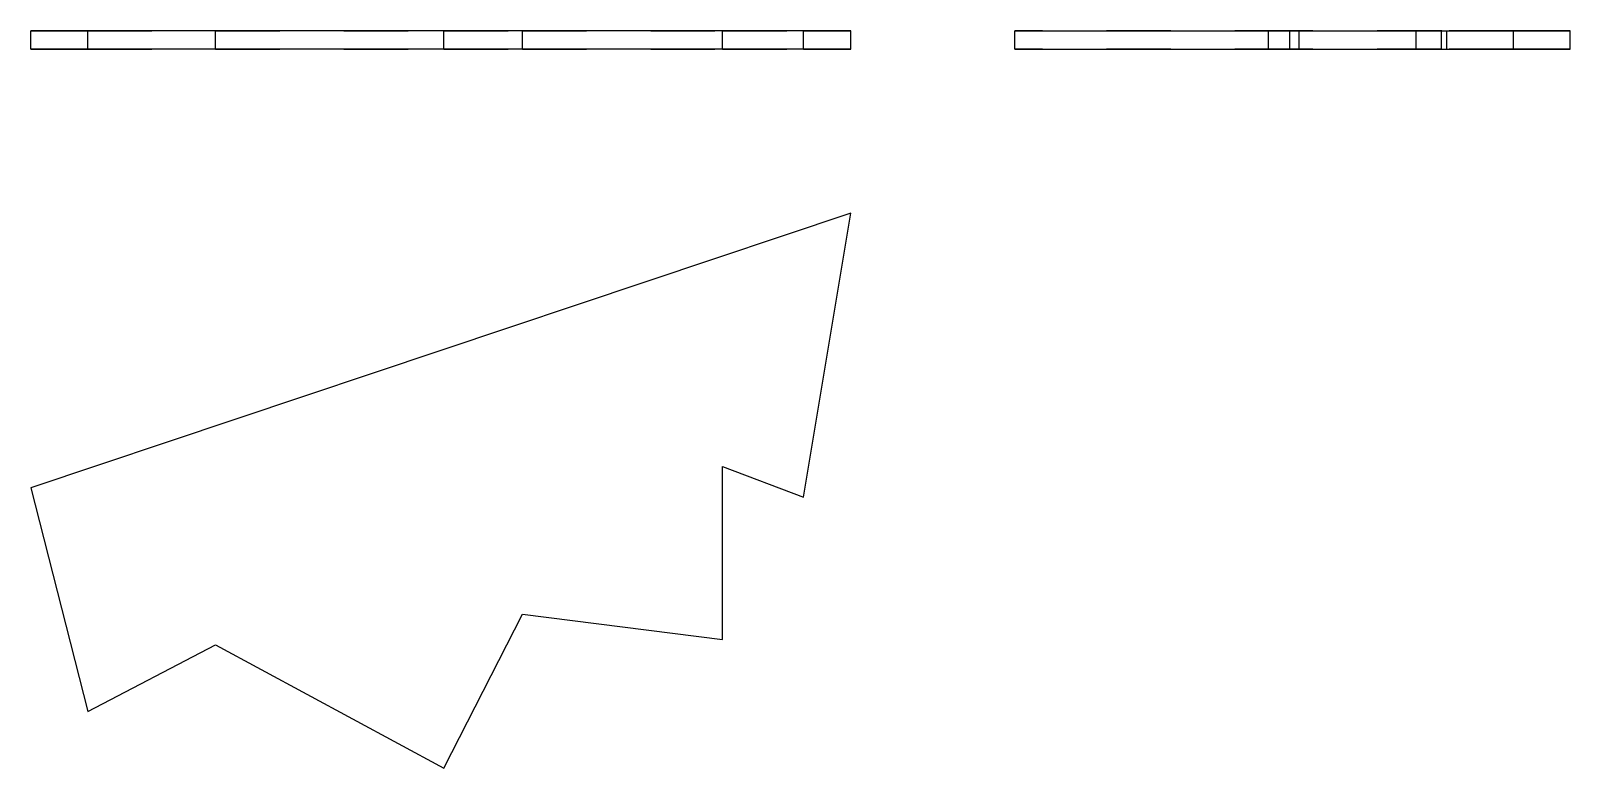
# Model space of a CAD drawing. Extents: x 0 to 2.4, y 0 to 1.15.
import ezdxf

# ---------------------------------------------------------------- set-up
doc = ezdxf.new("R2010")
doc.units = 0
doc.linetypes.add('HIDDEN', pattern=[0.06388, 0.042608, -0.021272])
for name, color, linetype in [('FRONT', 7, 'CONTINUOUS'), ('FRONT_HID', 7, 'HIDDEN'), ('LEFT', 7, 'CONTINUOUS'), ('LEFT_HID', 7, 'HIDDEN'), ('TOP', 7, 'CONTINUOUS')]:
    doc.layers.add(name, color=color, linetype=linetype)

msp = doc.modelspace()

# ---------------------------------------------------------------- linework, layer by layer
at = {"layer": 'FRONT'}
for p, q in [((0, 1.120901), (0, 1.14947)), ((1.277601, 1.14947), (0, 1.14947)), ((1.277601, 1.120901), (1.277601, 1.14947)), ((1.277601, 1.120901), (0, 1.120901))]:
    msp.add_line(p, q, dxfattribs=at)
at = {"layer": 'FRONT_HID', "linetype": 'HIDDEN'}
for p, q in [((0, 1.14947), (0.088644, 1.14947)), ((0.088644, 1.120901), (0.088644, 1.14947)), ((0.088644, 1.14947), (0.287892, 1.14947)), ((0.287892, 1.120901), (0.287892, 1.14947)), ((0.287892, 1.14947), (0.643531, 1.14947)), ((0.643531, 1.120901), (0.643531, 1.14947)), ((0.643531, 1.14947), (0.766006, 1.14947)), ((0.766006, 1.120901), (0.766006, 1.14947)), ((0.766006, 1.14947), (1.077974, 1.14947)), ((1.077974, 1.120901), (1.077974, 1.14947)), ((1.077974, 1.120901), (1.077974, 1.14947)), ((1.077974, 1.14947), (1.203883, 1.14947)), ((1.203883, 1.120901), (1.203883, 1.14947)), ((1.203883, 1.14947), (1.277601, 1.14947)), ((0, 1.120901), (0.088644, 1.120901)), ((0.088644, 1.120901), (0.287892, 1.120901)), ((0.287892, 1.120901), (0.643531, 1.120901)), ((0.643531, 1.120901), (0.766006, 1.120901)), ((0.766006, 1.120901), (1.077974, 1.120901)), ((1.077974, 1.120901), (1.203883, 1.120901)), ((1.203883, 1.120901), (1.277601, 1.120901))]:
    msp.add_line(p, q, dxfattribs=at)
at = {"layer": 'LEFT'}
for p, q in [((1.533121, 1.120901), (1.533121, 1.14947)), ((1.533121, 1.14947), (1.961671, 1.14947)), ((1.961671, 1.120901), (1.961671, 1.14947)), ((1.961671, 1.14947), (2.309915, 1.14947)), ((2.309915, 1.120901), (2.309915, 1.14947)), ((2.309915, 1.14947), (2.398502, 1.14947)), ((2.398502, 1.120901), (2.398502, 1.14947)), ((1.533121, 1.120901), (1.961671, 1.120901)), ((1.961671, 1.120901), (2.309915, 1.120901)), ((2.309915, 1.120901), (2.398502, 1.120901))]:
    msp.add_line(p, q, dxfattribs=at)
at = {"layer": 'LEFT_HID', "linetype": 'HIDDEN'}
for p, q in [((1.976218, 1.14947), (1.533121, 1.14947)), ((2.197707, 1.14947), (1.928195, 1.14947)), ((1.928195, 1.120901), (1.928195, 1.14947)), ((1.928195, 1.14947), (1.976218, 1.14947)), ((1.976218, 1.120901), (1.976218, 1.14947)), ((2.398502, 1.14947), (2.158426, 1.14947)), ((2.158426, 1.120901), (2.158426, 1.14947)), ((2.158426, 1.14947), (2.197707, 1.14947)), ((2.197707, 1.120901), (2.197707, 1.14947)), ((2.309915, 1.14947), (2.206269, 1.14947)), ((2.206269, 1.120901), (2.206269, 1.14947)), ((2.206269, 1.14947), (2.309915, 1.14947)), ((1.976218, 1.120901), (1.533121, 1.120901)), ((2.197707, 1.120901), (1.928195, 1.120901)), ((1.928195, 1.120901), (1.976218, 1.120901)), ((2.398502, 1.120901), (2.158426, 1.120901)), ((2.158426, 1.120901), (2.197707, 1.120901)), ((2.309915, 1.120901), (2.206269, 1.120901)), ((2.206269, 1.120901), (2.309915, 1.120901))]:
    msp.add_line(p, q, dxfattribs=at)
at = {"layer": 'TOP'}
for p, q in [((1.277601, 0.865381), (0, 0.436831)), ((1.203883, 0.422285), (1.277601, 0.865381)), ((1.077974, 0.200795), (1.077974, 0.470307)), ((1.077974, 0.470307), (1.203883, 0.422285)), ((0, 0.436831), (0.088644, 0.088587)), ((0.643531, 0), (0.766006, 0.240076)), ((0.766006, 0.240076), (1.077974, 0.200795)), ((0.088644, 0.088587), (0.287892, 0.192234)), ((0.287892, 0.192234), (0.643531, 0))]:
    msp.add_line(p, q, dxfattribs=at)

doc.saveas('drawing.dxf')
